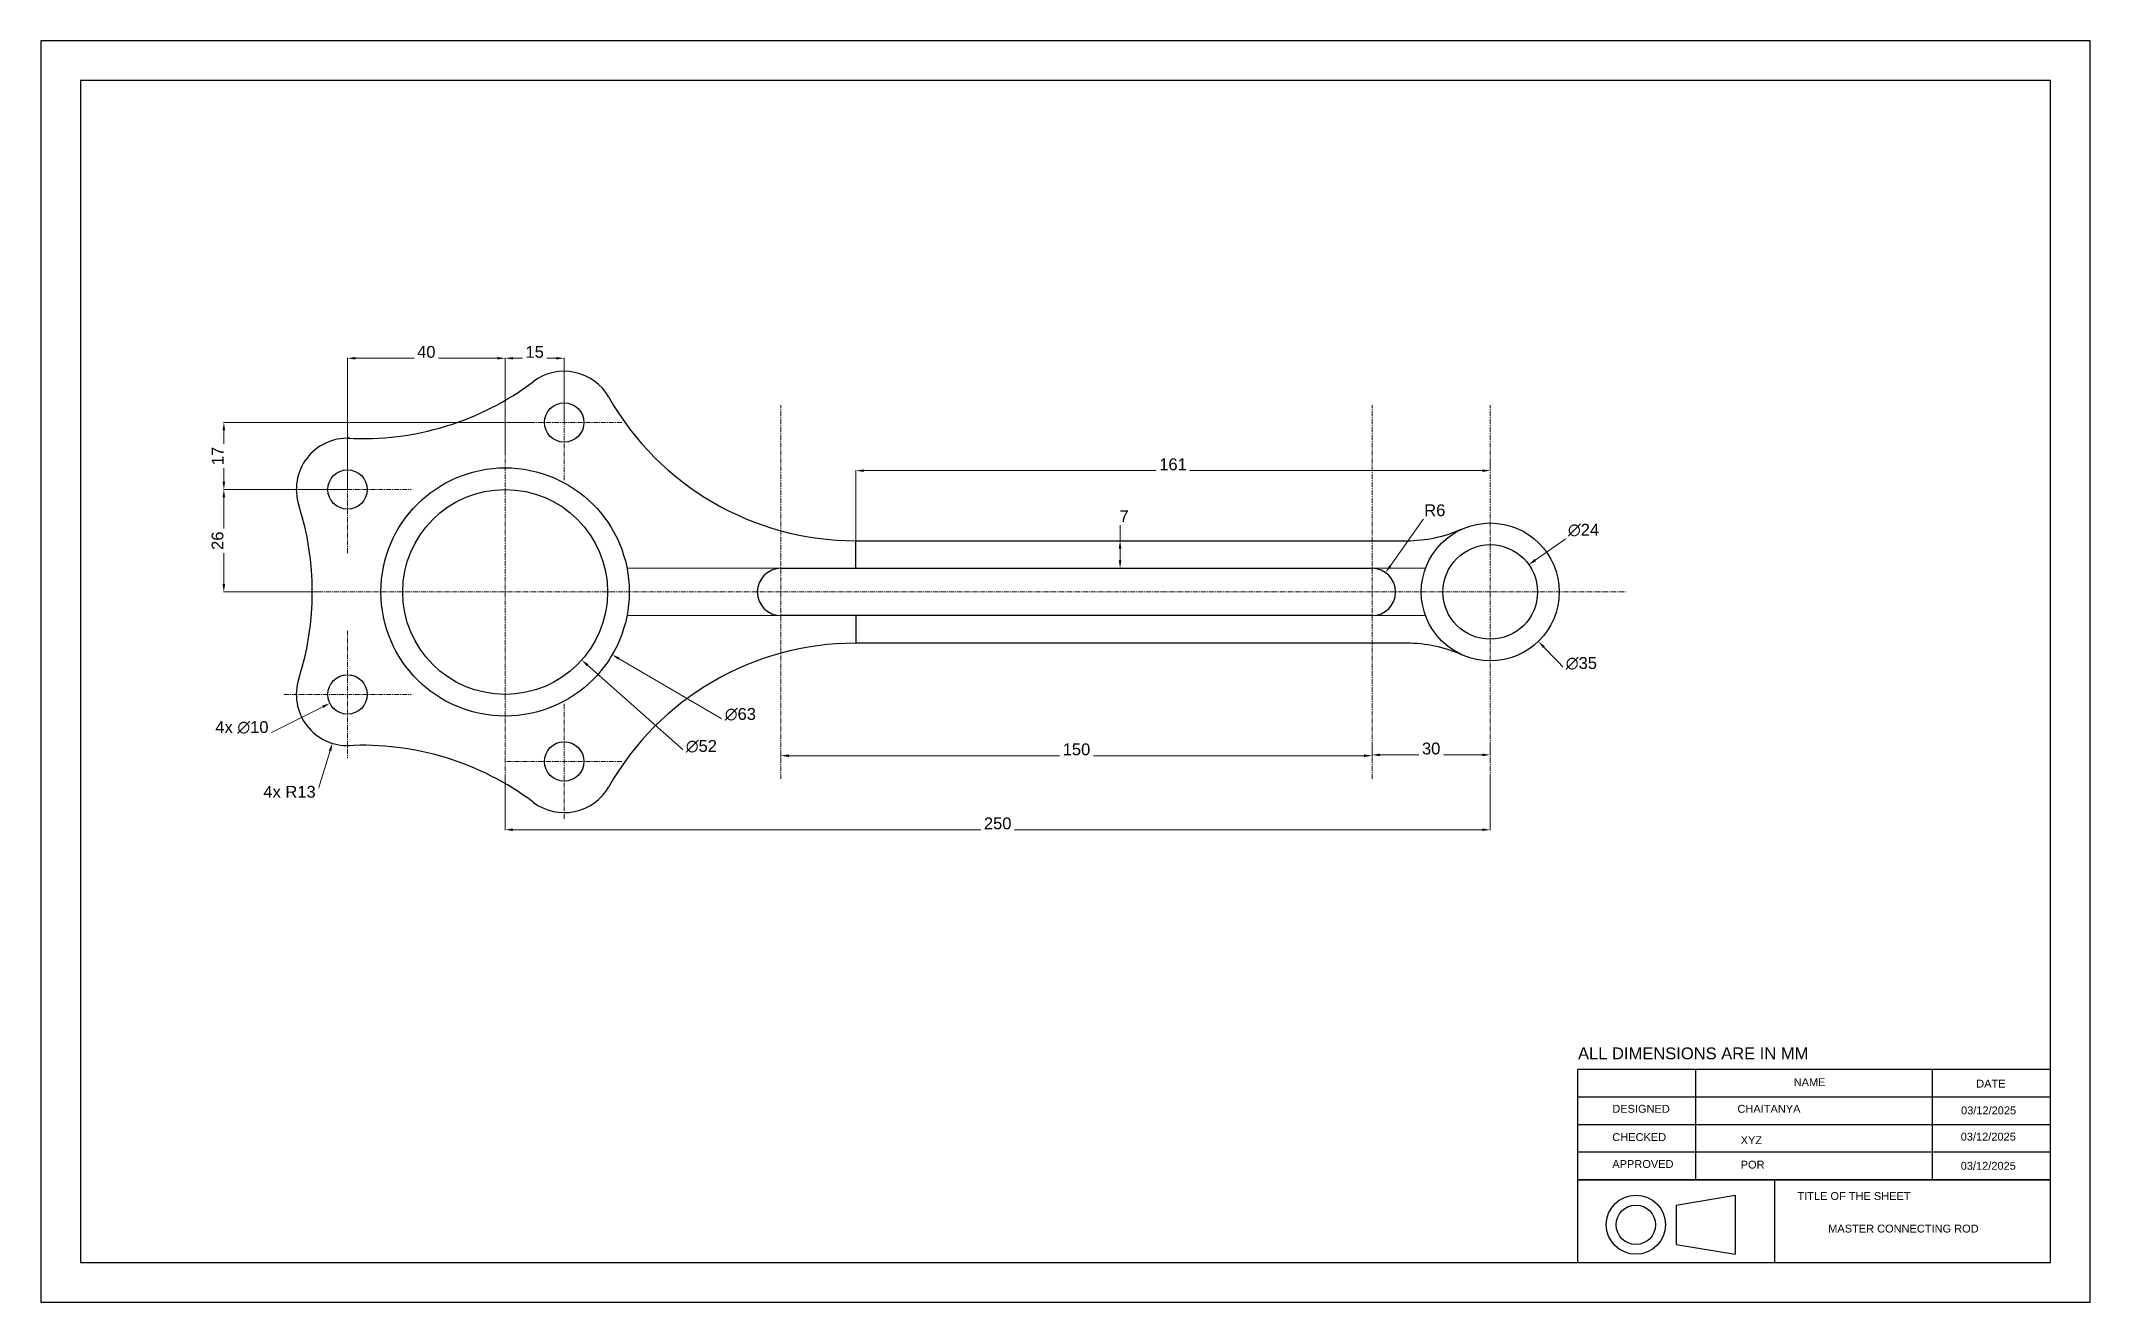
# Model space of a CAD drawing. Header units: millimetres. Extents: x -118 to 402, y -180 to 140.
import ezdxf

# ---------------------------------------------------------------- set-up
doc = ezdxf.new("R2010")
doc.units = ezdxf.units.MM
doc.header["$MEASUREMENT"] = 0
doc.linetypes.add('CENTER', pattern=[2, 1.25, -0.25, 0.25, -0.25])
doc.layers.add('centerline', color=1, linetype='CENTER', lineweight=15)
doc.layers.add('dimension line', color=3, linetype='Continuous', lineweight=15)
doc.layers.add('TEXT', color=254, linetype='Continuous')
doc.styles.get("Standard").update_dxf_attribs({"font": 'arial.ttf'})
doc.dimstyles.new('AM_ANSI$0', dxfattribs={"dimtxt": 3, "dimasz": 2, "dimexe": 0.1, "dimexo": 0.05, "dimgap": 0.06, "dimtad": 1, "dimtoh": 1, "dimdec": 3, "dimzin": 9, "dimdsep": 46, "dimtxsty": 'Standard', "dimcen": 0, "dimclrd": 256, "dimclre": 256, "dimclrt": 256, "dimadec": 0, "dimazin": 2, "dimtp": 0.1, "dimtm": 0.1, "dimtfac": 0.71, "dimtdec": 3, "dimtofl": 0, "dimtmove": 0, "dimatfit": 3, "dimfxl": 1, "dimtfill": 1, "dimtfillclr": 256, "dimtolj": 1, "dimtzin": 7, "dimlwd": -1, "dimlwe": -1, "dimarcsym": 1})
doc.dimstyles.new('AM_ANSI$3', dxfattribs={"dimtxt": 3, "dimasz": 2, "dimexe": 0.1, "dimexo": 0.05, "dimgap": 0.06, "dimtad": 1, "dimtoh": 1, "dimdec": 3, "dimzin": 9, "dimdsep": 46, "dimtxsty": 'Standard', "dimcen": 0, "dimclrd": 256, "dimclre": 256, "dimclrt": 256, "dimadec": 0, "dimazin": 2, "dimtp": 0.1, "dimtm": 0.1, "dimtfac": 0.71, "dimtdec": 3, "dimtofl": 0, "dimtmove": 0, "dimatfit": 0, "dimfxl": 1, "dimtfill": 1, "dimtfillclr": 256, "dimtolj": 1, "dimtzin": 7, "dimlwd": -1, "dimlwe": -1, "dimarcsym": 1})
doc.dimstyles.new('AM_ANSI$4', dxfattribs={"dimtxt": 3, "dimasz": 2, "dimexe": 0.1, "dimexo": 0.05, "dimgap": 0.06, "dimtad": 1, "dimtoh": 1, "dimdec": 3, "dimzin": 9, "dimdsep": 46, "dimtxsty": 'Standard', "dimcen": 0, "dimclrd": 256, "dimclre": 256, "dimclrt": 256, "dimadec": 0, "dimazin": 2, "dimtp": 0.1, "dimtm": 0.1, "dimtfac": 0.71, "dimtdec": 3, "dimtofl": 0, "dimtmove": 0, "dimatfit": 0, "dimfxl": 1, "dimtfill": 1, "dimtfillclr": 256, "dimtolj": 1, "dimtzin": 7, "dimlwd": -1, "dimlwe": -1, "dimarcsym": 1})

# ---------------------------------------------------------------- blocks, each defined once
blk = doc.blocks.new('*D4')
at = {"layer": 'Defpoints', "color": 0, "transparency": 16777216}
for p in [(-71.38, 26), (-40, 26), (-47.38, 0)]:
    blk.add_point(p, dxfattribs=at)
at = {"layer": 'dimension line', "transparency": 16777216}
for p, q in [((-40.05, 26), (-71.48, 26)), ((-71.38, 2), (-71.38, 24)), ((-47.43, 0), (-71.48, 0))]:
    blk.add_line(p, q, dxfattribs=at)
for points in [[(-71.72, 24), (-71.05, 24), (-71.38, 26)], [(-71.72, 2), (-71.05, 2), (-71.38, 0)]]:
    blk.add_solid(points, dxfattribs=at)
at = {"layer": 'dimension line', "transparency": 16777216, "insert": (-72.98, 13), "char_height": 3, "attachment_point": 5, "rotation": 90, "bg_fill": 3, "box_fill_scale": 1.25, "bg_fill_color": 256, "bg_fill_true_color": 13158600, "bg_fill_transparency": 0}
blk.add_mtext('\\A1;26', dxfattribs=at)
blk = doc.blocks.new('*D5')
at = {"layer": 'Defpoints', "color": 0, "transparency": 16777216}
for p in [(0, 59.3), (0, 35.14), (-40, 26)]:
    blk.add_point(p, dxfattribs=at)
at = {"layer": 'dimension line', "transparency": 16777216}
for p, q in [((-40, 26.05), (-40, 59.4)), ((-38, 59.3), (-2, 59.3)), ((0, 35.19), (0, 59.4))]:
    blk.add_line(p, q, dxfattribs=at)
for points in [[(-38, 59.64), (-38, 58.97), (-40, 59.3)], [(-2, 59.64), (-2, 58.97), (0, 59.3)]]:
    blk.add_solid(points, dxfattribs=at)
at = {"layer": 'dimension line', "transparency": 16777216, "insert": (-20, 60.9), "char_height": 3, "attachment_point": 5, "bg_fill": 3, "box_fill_scale": 1.25, "bg_fill_color": 256, "bg_fill_true_color": 13158600, "bg_fill_transparency": 0}
blk.add_mtext('\\A1;40', dxfattribs=at)
blk = doc.blocks.new('*D6')
at = {"layer": 'Defpoints', "color": 0, "transparency": 16777216}
for p in [(-71.38, 43), (6.99, 43), (-40, 26)]:
    blk.add_point(p, dxfattribs=at)
at = {"layer": 'dimension line', "transparency": 16777216}
for p, q in [((6.94, 43), (-71.48, 43)), ((-71.38, 28), (-71.38, 41)), ((-40.05, 26), (-71.48, 26))]:
    blk.add_line(p, q, dxfattribs=at)
for points in [[(-71.72, 41), (-71.05, 41), (-71.38, 43)], [(-71.72, 28), (-71.05, 28), (-71.38, 26)]]:
    blk.add_solid(points, dxfattribs=at)
at = {"layer": 'dimension line', "transparency": 16777216, "insert": (-72.95, 34.5), "char_height": 3, "attachment_point": 5, "rotation": 90, "bg_fill": 3, "box_fill_scale": 1.25, "bg_fill_color": 256, "bg_fill_true_color": 13158600, "bg_fill_transparency": 0}
blk.add_mtext('\\A1;17', dxfattribs=at)
blk = doc.blocks.new('*D7')
at = {"layer": 'Defpoints', "color": 0, "transparency": 16777216}
for p in [(0, 59.3), (15, 43), (0, 34.75)]:
    blk.add_point(p, dxfattribs=at)
at = {"layer": 'dimension line', "transparency": 16777216}
for p, q in [((0, 34.8), (0, 59.4)), ((13, 59.3), (2, 59.3)), ((15, 43.05), (15, 59.4))]:
    blk.add_line(p, q, dxfattribs=at)
for points in [[(2, 59.64), (2, 58.97), (0, 59.3)], [(13, 59.64), (13, 58.97), (15, 59.3)]]:
    blk.add_solid(points, dxfattribs=at)
at = {"layer": 'dimension line', "transparency": 16777216, "insert": (7.5, 60.9), "char_height": 3, "attachment_point": 5, "bg_fill": 3, "box_fill_scale": 1.25, "bg_fill_color": 256, "bg_fill_true_color": 13158600, "bg_fill_transparency": 0}
blk.add_mtext('\\A1;15', dxfattribs=at)
blk = doc.blocks.new('*D8')
at = {"layer": 'Defpoints', "color": 0, "transparency": 16777216}
for p in [(0, -47.38), (250, -47.38), (250, -60.34)]:
    blk.add_point(p, dxfattribs=at)
at = {"layer": 'dimension line', "transparency": 16777216}
for p, q in [((0, -47.43), (0, -60.44)), ((250, -47.43), (250, -60.44)), ((2, -60.34), (248, -60.34))]:
    blk.add_line(p, q, dxfattribs=at)
for points in [[(2, -60.01), (2, -60.67), (0, -60.34)], [(248, -60.01), (248, -60.67), (250, -60.34)]]:
    blk.add_solid(points, dxfattribs=at)
at = {"layer": 'dimension line', "transparency": 16777216, "insert": (125, -58.75), "char_height": 3, "attachment_point": 5, "bg_fill": 3, "box_fill_scale": 1.25, "bg_fill_color": 256, "bg_fill_true_color": 13158600, "bg_fill_transparency": 0}
blk.add_mtext('\\A1;250', dxfattribs=at)
blk = doc.blocks.new('*D9')
at = {"layer": 'Defpoints', "color": 0, "transparency": 16777216}
for p in [(220, -38.84), (220, -41.34), (250, -38.84)]:
    blk.add_point(p, dxfattribs=at)
at = {"layer": 'dimension line', "transparency": 16777216}
for p, q in [((220, -38.89), (220, -41.44)), ((248, -41.34), (222, -41.34)), ((250, -38.89), (250, -41.44))]:
    blk.add_line(p, q, dxfattribs=at)
for points in [[(222, -41.01), (222, -41.68), (220, -41.34)], [(248, -41.01), (248, -41.68), (250, -41.34)]]:
    blk.add_solid(points, dxfattribs=at)
at = {"layer": 'dimension line', "transparency": 16777216, "insert": (235, -39.75), "char_height": 3, "attachment_point": 5, "bg_fill": 3, "box_fill_scale": 1.25, "bg_fill_color": 256, "bg_fill_true_color": 13158600, "bg_fill_transparency": 0}
blk.add_mtext('\\A1;30', dxfattribs=at)
blk = doc.blocks.new('*D10')
at = {"layer": 'Defpoints', "color": 0, "transparency": 16777216}
for p in [(70, -41.34), (70, -41.55), (220, -41.34)]:
    blk.add_point(p, dxfattribs=at)
at = {"layer": 'dimension line', "transparency": 16777216}
for p, q in [((70, -41.39), (70, -41.65)), ((218, -41.55), (72, -41.55)), ((220, -41.39), (220, -41.65))]:
    blk.add_line(p, q, dxfattribs=at)
for points in [[(72, -41.22), (72, -41.89), (70, -41.55)], [(218, -41.22), (218, -41.89), (220, -41.55)]]:
    blk.add_solid(points, dxfattribs=at)
at = {"layer": 'dimension line', "transparency": 16777216, "insert": (145, -39.96), "char_height": 3, "attachment_point": 5, "bg_fill": 3, "box_fill_scale": 1.25, "bg_fill_color": 256, "bg_fill_true_color": 13158600, "bg_fill_transparency": 0}
blk.add_mtext('\\A1;150', dxfattribs=at)
blk = doc.blocks.new('*D11')
at = {"layer": 'Defpoints', "color": 0, "transparency": 16777216}
for p in [(250, 32.9), (89, 30.78), (89, 13)]:
    blk.add_point(p, dxfattribs=at)
at = {"layer": 'dimension line', "transparency": 16777216}
for p, q in [((250, 32.85), (250, 30.68)), ((89, 13.05), (89, 30.88)), ((248, 30.78), (91, 30.78))]:
    blk.add_line(p, q, dxfattribs=at)
for points in [[(91, 31.12), (91, 30.45), (89, 30.78)], [(248, 31.12), (248, 30.45), (250, 30.78)]]:
    blk.add_solid(points, dxfattribs=at)
at = {"layer": 'dimension line', "transparency": 16777216, "insert": (169.5, 32.37), "char_height": 3, "attachment_point": 5, "bg_fill": 3, "box_fill_scale": 1.25, "bg_fill_color": 256, "bg_fill_true_color": 13158600, "bg_fill_transparency": 0}
blk.add_mtext('\\A1;161', dxfattribs=at)
blk = doc.blocks.new('*D12')
at = {"layer": 'Defpoints', "color": 0, "transparency": 16777216}
for p in [(156.06, 13), (156.57, 13), (156.57, 6)]:
    blk.add_point(p, dxfattribs=at)
at = {"layer": 'dimension line', "transparency": 16777216}
for p, q in [((156.06, 13), (156.06, 17.66)), ((156.06, 17.66), (158.06, 17.66)), ((156.52, 13), (155.96, 13)), ((156.06, 8), (156.06, 11)), ((156.52, 6), (155.96, 6))]:
    blk.add_line(p, q, dxfattribs=at)
for points in [[(155.72, 11), (156.39, 11), (156.06, 13)], [(155.72, 8), (156.39, 8), (156.06, 6)]]:
    blk.add_solid(points, dxfattribs=at)
at = {"layer": 'dimension line', "transparency": 16777216, "insert": (157.09, 19.22), "char_height": 3, "attachment_point": 5, "bg_fill": 3, "box_fill_scale": 1.25, "bg_fill_color": 256, "bg_fill_true_color": 13158600, "bg_fill_transparency": 0}
blk.add_mtext('\\A1;7', dxfattribs=at)
blk = doc.blocks.new('*D14')
at = {"layer": 'Defpoints', "color": 0, "transparency": 16777216}
for p in [(-40, -26), (-43.84, -38.42)]:
    blk.add_point(p, dxfattribs=at)
at = {"layer": 'dimension line', "transparency": 16777216}
for p, q in [((-44.43, -40.33), (-48.14, -52.33)), ((-48.14, -52.33), (-61.23, -52.33))]:
    blk.add_line(p, q, dxfattribs=at)
blk.add_solid([(-44.75, -40.23), (-44.11, -40.43), (-43.84, -38.42)], dxfattribs=at)
at = {"layer": 'dimension line', "transparency": 16777216, "insert": (-54.71, -50.73), "char_height": 3, "attachment_point": 5, "bg_fill": 3, "box_fill_scale": 1.25, "bg_fill_color": 256, "bg_fill_true_color": 13158600, "bg_fill_transparency": 0}
blk.add_mtext('\\A1;4x R13', dxfattribs=at)
blk = doc.blocks.new('*D16')
at = {"layer": 'Defpoints', "color": 0, "transparency": 16777216}
for p in [(-35.53, -23.76), (-44.47, -28.24)]:
    blk.add_point(p, dxfattribs=at)
at = {"layer": 'dimension line', "transparency": 16777216}
for p, q in [((-46.26, -29.13), (-60.1, -36.05)), ((-60.1, -36.05), (-73.42, -36.05))]:
    blk.add_line(p, q, dxfattribs=at)
blk.add_solid([(-46.41, -28.83), (-46.11, -29.43), (-44.47, -28.24)], dxfattribs=at)
at = {"layer": 'dimension line', "transparency": 16777216, "insert": (-66.79, -34.37), "char_height": 3, "attachment_point": 5, "bg_fill": 3, "box_fill_scale": 1.25, "bg_fill_color": 256, "bg_fill_true_color": 13158600, "bg_fill_transparency": 0}
blk.add_mtext('\\A1;4x ∅10', dxfattribs=at)
blk = doc.blocks.new('*D17')
at = {"layer": 'Defpoints', "color": 0, "transparency": 16777216}
for p in [(-27.18, 15.92), (27.18, -15.92)]:
    blk.add_point(p, dxfattribs=at)
at = {"layer": 'dimension line', "transparency": 16777216}
for p, q in [((28.9, -16.94), (55.86, -32.73)), ((55.86, -32.73), (63.49, -32.73))]:
    blk.add_line(p, q, dxfattribs=at)
blk.add_solid([(29.07, -16.65), (28.74, -17.22), (27.18, -15.92)], dxfattribs=at)
at = {"layer": 'dimension line', "transparency": 16777216, "insert": (59.7, -31.06), "char_height": 3, "attachment_point": 5, "bg_fill": 3, "box_fill_scale": 1.25, "bg_fill_color": 256, "bg_fill_true_color": 13158600, "bg_fill_transparency": 0}
blk.add_mtext('\\A1;∅63', dxfattribs=at)
blk = doc.blocks.new('*D18')
at = {"layer": 'Defpoints', "color": 0, "transparency": 16777216}
for p in [(-19.44, 17.27), (19.44, -17.27)]:
    blk.add_point(p, dxfattribs=at)
at = {"layer": 'dimension line', "transparency": 16777216}
for p, q in [((20.93, -18.6), (45.99, -40.86)), ((45.99, -40.86), (53.58, -40.86))]:
    blk.add_line(p, q, dxfattribs=at)
blk.add_solid([(21.15, -18.35), (20.71, -18.85), (19.44, -17.27)], dxfattribs=at)
at = {"layer": 'dimension line', "transparency": 16777216, "insert": (49.81, -39.18), "char_height": 3, "attachment_point": 5, "bg_fill": 3, "box_fill_scale": 1.25, "bg_fill_color": 256, "bg_fill_true_color": 13158600, "bg_fill_transparency": 0}
blk.add_mtext('\\A1;∅52', dxfattribs=at)
blk = doc.blocks.new('*D19')
at = {"layer": 'Defpoints', "color": 0, "transparency": 16777216}
for p in [(237.79, 12.54), (262.21, -12.54)]:
    blk.add_point(p, dxfattribs=at)
at = {"layer": 'dimension line', "transparency": 16777216}
for p, q in [((263.6, -13.97), (269.28, -19.81)), ((269.28, -19.81), (276.93, -19.81))]:
    blk.add_line(p, q, dxfattribs=at)
blk.add_solid([(263.84, -13.74), (263.36, -14.21), (262.21, -12.54)], dxfattribs=at)
at = {"layer": 'dimension line', "transparency": 16777216, "insert": (273.13, -18.13), "char_height": 3, "attachment_point": 5, "bg_fill": 3, "box_fill_scale": 1.25, "bg_fill_color": 256, "bg_fill_true_color": 13158600, "bg_fill_transparency": 0}
blk.add_mtext('\\A1;∅35', dxfattribs=at)
blk = doc.blocks.new('*D20')
at = {"layer": 'Defpoints', "color": 0, "transparency": 16777216}
for p in [(259.8, 6.92), (240.2, -6.92)]:
    blk.add_point(p, dxfattribs=at)
at = {"layer": 'dimension line', "transparency": 16777216}
for p, q in [((261.44, 8.08), (269.85, 14.02)), ((269.85, 14.02), (277.46, 14.02))]:
    blk.add_line(p, q, dxfattribs=at)
blk.add_solid([(261.24, 8.35), (261.63, 7.8), (259.8, 6.92)], dxfattribs=at)
at = {"layer": 'dimension line', "transparency": 16777216, "insert": (273.68, 15.69), "char_height": 3, "attachment_point": 5, "bg_fill": 3, "box_fill_scale": 1.25, "bg_fill_color": 256, "bg_fill_true_color": 13158600, "bg_fill_transparency": 0}
blk.add_mtext('\\A1;∅24', dxfattribs=at)
blk = doc.blocks.new('*D22')
at = {"layer": 'Defpoints', "color": 0, "transparency": 16777216}
for p in [(220, 0), (223.45, 4.91)]:
    blk.add_point(p, dxfattribs=at)
at = {"layer": 'dimension line', "transparency": 16777216}
for p, q in [((224.6, 6.54), (233.45, 19.12)), ((233.45, 19.12), (238.35, 19.12))]:
    blk.add_line(p, q, dxfattribs=at)
blk.add_solid([(224.33, 6.73), (224.88, 6.35), (223.45, 4.91)], dxfattribs=at)
at = {"layer": 'dimension line', "transparency": 16777216, "insert": (235.93, 20.71), "char_height": 3, "attachment_point": 5, "bg_fill": 3, "box_fill_scale": 1.25, "bg_fill_color": 256, "bg_fill_true_color": 13158600, "bg_fill_transparency": 0}
blk.add_mtext('\\A1;R6', dxfattribs=at)
blk = doc.blocks.new('3rd Angle Projection Symbol')
for p, q in [((40.9, 20), (100.9, 30)), ((100.9, 30), (100.9, -30)), ((40.9, 20), (40.9, -20)), ((40.9, -20), (100.9, -30))]:
    blk.add_line(p, q)
for radius in [30, 20]:
    blk.add_circle((0, 0), radius)
blk = doc.blocks.new('CLASS WORK CADD CENTER 3ED ANGLE')
at = {"layer": 'TEXT'}
for p, q in [((-120, 21), (-120, 49)), ((0, 49), (-120, 49)), ((-90, 21), (-90, 49)), ((-30, 21), (-30, 49)), ((0, 21), (0, 49)), ((0, 42), (-120, 42)), ((0, 35), (-120, 35)), ((0, 28), (-120, 28)), ((-120, 0), (-120, 21)), ((0, 21), (-120, 21)), ((-120, 21), (0, 21)), ((-70, 0), (-70, 21)), ((0, 0), (0, 21)), ((-120, 0), (0, 0))]:
    blk.add_line(p, q, dxfattribs=at)
at = {"layer": 'TEXT', "xscale": 0.25, "yscale": 0.25, "zscale": 0.25}
blk.add_blockref('3rd Angle Projection Symbol', (-105.26, 9.61), dxfattribs=at)
at = {"layer": 'TEXT', "attachment_point": 1}
for s, width, insert, char_height in [('ALL DIMENSIONS ARE IN MM', 72.2562, (-119.92, 54.6), 3), ('NAME', 21.3126, (-65.2, 46.79), 2), ('DATE', 21.3126, (-18.89, 46.41), 2), ('DESIGNED', 21.3126, (-111.23, 40.03), 2), ('CHECKED', 21.3126, (-111.23, 32.85), 2), ('APPROVED', 21.3126, (-111.23, 26.02), 2), ('TITLE OF THE SHEET', 72.2562, (-64.25, 17.89), 2)]:
    blk.add_mtext_dynamic_manual_height_columns(s, width=width, gutter_width=1, heights=[0], dxfattribs=dict(at, insert=insert, char_height=char_height))
at = {"layer": 'TEXT'}
for tag, p in [('ABC', (-79.47, 38.03)), ('01/01/2000', (-22.73, 37.63)), ('RR', (-78.65, 30.07)), ('01/01/2000', (-22.81, 30.97)), ('CC', (-78.65, 23.85)), ('01/01/2000', (-22.81, 23.57)), ('ABCD', (-56.44, 7.63))]:
    blk.add_attdef(tag, p, '', height=2, dxfattribs=at)

msp = doc.modelspace()

# ---------------------------------------------------------------- linework, layer by layer
for p, q in [((88.8986, 13), (228.7338, 13)), ((89, 6), (89, 13)), ((70, 6), (220, 6)), ((220, -6), (70, -6)), ((89, -6), (89, -13)), ((228.7338, -13), (88.8986, -13))]:
    msp.add_line(p, q)
for centre, radius in [((15, 43), 5), ((0, 0), 31.5), ((-40, 26), 5), ((0, 0), 26), ((250, 0), 17.5), ((250, 0), 12), ((-40, -26), 5), ((15, -43), 5)]:
    msp.add_circle(centre, radius)
for centre, radius, start, end in [((-36.118, 110.9113), 72, 266.909337, 306.969422), ((15, 43), 13, 29.611584, 126.969422), ((88.8986, 85), 72, 209.611584, 270), ((-40, 26), 13, 87.382385, 197.811256), ((-120.9259, 0), 72, 342.188744, 17.811256), ((228.7338, 48), 35, 270, 293.895508), ((70, 0), 6, 90, 270), ((220, 0), 6, 270, 90), ((88.8986, -85), 72, 90, 150.388416), ((228.7338, -48), 35, 66.104492, 90), ((-40, -26), 13, 162.188744, 272.617615), ((-36.118, -110.9113), 72, 53.030578, 93.090663), ((15, -43), 13, 233.030578, 330.388416)]:
    msp.add_arc(centre, radius, start, end)
at = {"layer": 'centerline'}
for p, q in [((15, 28.4019), (15, 57.5981)), ((0, -47.3846), (0, 47.3846)), ((70, -47.3846), (70, 47.3846)), ((220, -47.3846), (220, 47.3846)), ((250, -47.3846), (250, 47.3846)), ((-40, 9.8337), (-40, 42.1663)), ((0.4019, 43), (29.5981, 43)), ((-56.1663, 26), (-23.8337, 26)), ((-47.3846, 0), (284.4416, 0)), ((-40, -9.8337), (-40, -42.1663)), ((-56.1663, -26), (-23.8337, -26)), ((15, -28.4019), (15, -57.5981)), ((0.4019, -43), (29.5981, -43))]:
    msp.add_line(p, q, dxfattribs=at)
at = {"layer": 'dimension line'}
for p, q in [((30.9233, 6), (233.5607, 6)), ((30.9233, -6), (233.5607, -6))]:
    msp.add_line(p, q, dxfattribs=at)

# ---------------------------------------------------------------- block references
at = {"layer": 'TEXT'}
ref = msp.add_blockref('CLASS WORK CADD CENTER 3ED ANGLE', (392.2113, -170.1858), dxfattribs=at)
ref.add_attrib('ABCD', 'MASTER CONNECTING ROD', (335.7671, -162.5524), dxfattribs={"height": 2})
ref.add_attrib('ABC', 'CHAITANYA', (312.7426, -132.1596), dxfattribs={"height": 2})
ref.add_attrib('RR', 'XYZ', (313.5578, -140.1148), dxfattribs={"height": 2})
ref.add_attrib('CC', 'POR', (313.5578, -146.3325), dxfattribs={"height": 2})
ref.add_attrib('01/01/2000', '03/12/2025', (369.4801, -132.5523), dxfattribs={"height": 2})
ref.add_attrib('01/01/2000', '03/12/2025', (369.3987, -139.2206), dxfattribs={"height": 2})
ref.add_attrib('01/01/2000', '03/12/2025', (369.3987, -146.6207), dxfattribs={"height": 2})

# ---------------------------------------------------------------- next in the draw order: dimensions: what is measured, and where the dimension line sits
at = {"layer": 'dimension line'}
for base, p1, p2, angle, picture, middle in [((89, 30.7818), (250, 32.9017), (89, 13), 0, '*D11', (169.5, 32.3735)), ((-71.3843, 26), (-47.3846, 0), (-40, 26), 90, '*D4', (-72.976, 13))]:
    dim = msp.add_linear_dim(base=base, p1=p1, p2=p2, angle=angle, dimstyle='AM_ANSI$0', override={"dimpost": ''}, dxfattribs=at)
    dim.commit()
    dim.dimension.update_dxf_attribs({"geometry": picture, "text_midpoint": middle})
dim = msp.add_diameter_dim_2p(p1=(-27.1782, 15.9247), p2=(27.1782, -15.9247), dimstyle='AM_ANSI$3', dxfattribs=at)
dim.commit()
dim.dimension.update_dxf_attribs({"geometry": '*D17', "text_midpoint": (59.7044, -32.7326), "dimtype": 163})
dim = msp.add_radius_dim(center=(-40, -26), mpoint=(-43.8384, -38.4204), text='4x <>', dimstyle='AM_ANSI$4', dxfattribs=at)
dim.commit()
dim.dimension.update_dxf_attribs({"geometry": '*D14', "text_midpoint": (-54.7135, -52.326), "dimtype": 164})
for base, p1, p2, picture, middle in [((220, -41.3438), (250, -38.8356), (220, -38.8356), '*D9', (235, -39.751)), ((250, -60.3384), (0, -47.3846), (250, -47.3846), '*D8', (125, -58.7466))]:
    dim = msp.add_linear_dim(base=base, p1=p1, p2=p2, angle=0, dimstyle='AM_ANSI$0', dxfattribs=at)
    dim.commit()
    dim.dimension.update_dxf_attribs({"geometry": picture, "text_midpoint": middle})

# ---------------------------------------------------------------- next in the draw order: dimensions: what is measured, and where the dimension line sits
dim = msp.add_linear_dim(base=(0, 59.3048), p1=(-40, 26), p2=(0, 35.14), dimstyle='AM_ANSI$0', dxfattribs=at)
dim.commit()
dim.dimension.update_dxf_attribs({"geometry": '*D5', "text_midpoint": (-20, 60.8965)})
dim = msp.add_linear_dim(base=(156.0564, 13), p1=(156.5702, 6), p2=(156.5702, 13), angle=90, dimstyle='AM_ANSI$0', dxfattribs=at)
dim.commit()
dim.dimension.update_dxf_attribs({"geometry": '*D12', "text_midpoint": (157.0874, 17.6585), "dimtype": 160})
for p1, p2, picture, middle in [((-19.4371, 17.2684), (19.4371, -17.2684), '*D18', (49.8144, -40.858)), ((237.7935, 12.54), (262.2065, -12.54), '*D19', (273.1344, -19.8093))]:
    dim = msp.add_diameter_dim_2p(p1=p1, p2=p2, dimstyle='AM_ANSI$3', dxfattribs=at)
    dim.commit()
    dim.dimension.update_dxf_attribs({"geometry": picture, "text_midpoint": middle, "dimtype": 163})
dim = msp.add_diameter_dim_2p(p1=(-35.5277, -23.7642), p2=(-44.4723, -28.2358), text='4x <>', dimstyle='AM_ANSI$3', override={"dimpost": ''}, dxfattribs=at)
dim.commit()
dim.dimension.update_dxf_attribs({"geometry": '*D16', "text_midpoint": (-66.7869, -36.0475), "dimtype": 163})
dim = msp.add_linear_dim(base=(70, -41.5528), p1=(220, -41.3438), p2=(70, -41.3438), angle=0, dimstyle='AM_ANSI$0', dxfattribs=at)
dim.commit()
dim.dimension.update_dxf_attribs({"geometry": '*D10', "text_midpoint": (145, -39.9611)})

# ---------------------------------------------------------------- next in the draw order: dimensions: what is measured, and where the dimension line sits
dim = msp.add_linear_dim(base=(-71.3843, 43), p1=(-40, 26), p2=(6.9916, 43), angle=90, dimstyle='AM_ANSI$0', dxfattribs=at)
dim.commit()
dim.dimension.update_dxf_attribs({"geometry": '*D6', "text_midpoint": (-72.9504, 34.5)})
dim = msp.add_diameter_dim_2p(p1=(240.1974, -6.9217), p2=(259.8026, 6.9217), dimstyle='AM_ANSI$3', dxfattribs=at)
dim.commit()
dim.dimension.update_dxf_attribs({"geometry": '*D20', "text_midpoint": (273.6849, 14.0165), "dimtype": 163})

# ---------------------------------------------------------------- next in the draw order: dimensions: what is measured, and where the dimension line sits
dim = msp.add_linear_dim(base=(0, 59.3048), p1=(15, 43), p2=(0, 34.7523), dimstyle='AM_ANSI$0', dxfattribs=at)
dim.commit()
dim.dimension.update_dxf_attribs({"geometry": '*D7', "text_midpoint": (7.5, 60.8965)})
dim = msp.add_radius_dim(center=(220, 0), mpoint=(223.4529, 4.9069), dimstyle='AM_ANSI$4', override={"dimpost": ''}, dxfattribs=at)
dim.commit()
dim.dimension.update_dxf_attribs({"geometry": '*D22', "text_midpoint": (235.9312, 19.1188), "dimtype": 164})

# ---------------------------------------------------------------- next in the draw order: linework, layer by layer
at = {"layer": 'TEXT'}
for points in [[(-117.7887, -180.1858), (402.2113, -180.1858), (402.2113, 139.8142), (-117.7887, 139.8142)], [(-107.7887, -170.1858), (392.2113, -170.1858), (392.2113, 129.8142), (-107.7887, 129.8142)]]:
    msp.add_lwpolyline(points, close=True, dxfattribs=at)

doc.saveas('drawing.dxf')
